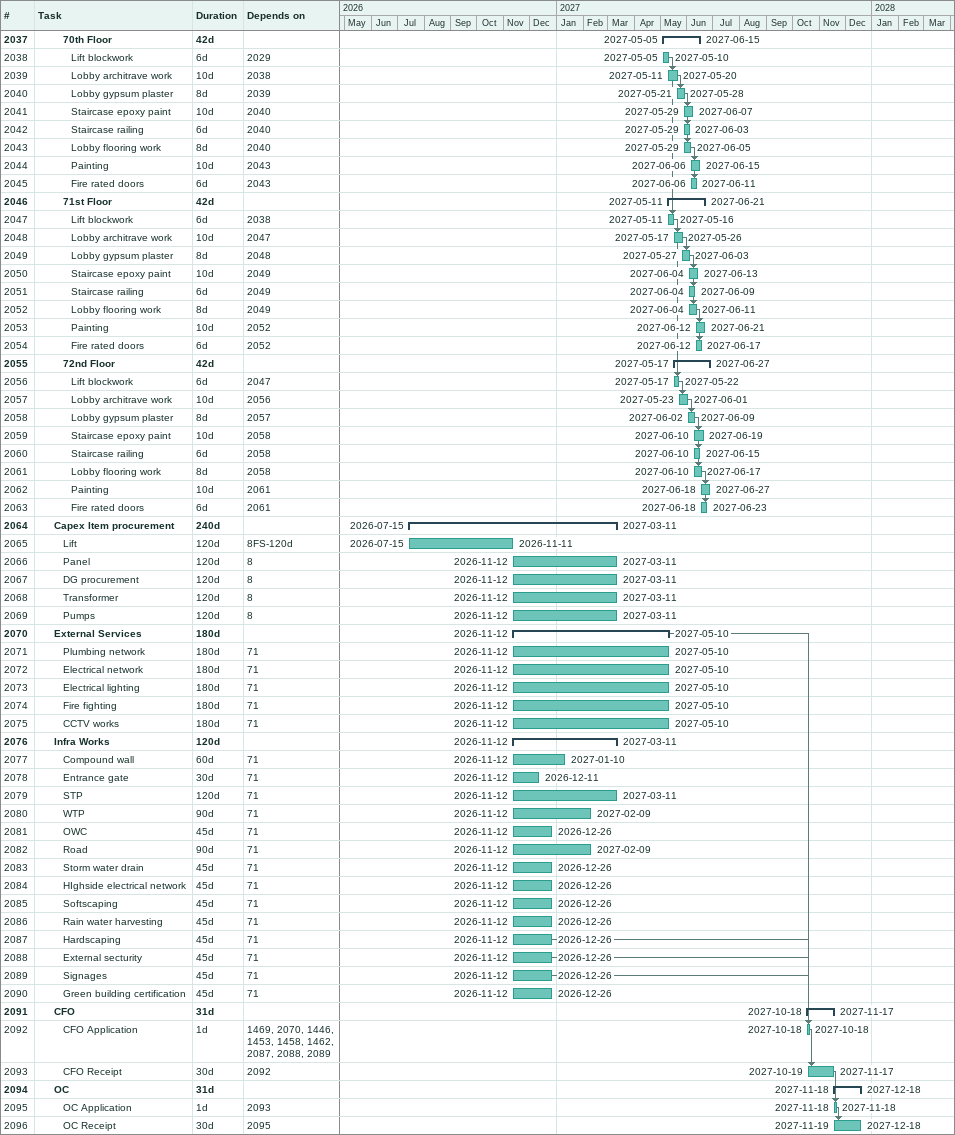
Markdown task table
| ID | Level | Task | Duration | Start | Finish | Predecessors |
|---|---|---|---|---|---|---|
| 2037 | 4 | **70th Floor** | 42d | 2027-05-05 | 2027-06-15 |  |
| 2038 | 5 | Lift blockwork | 6d | 2027-05-05 | 2027-05-10 | 2029 |
| 2039 | 5 | Lobby architrave work | 10d | 2027-05-11 | 2027-05-20 | 2038 |
| 2040 | 5 | Lobby gypsum plaster | 8d | 2027-05-21 | 2027-05-28 | 2039 |
| 2041 | 5 | Staircase epoxy paint | 10d | 2027-05-29 | 2027-06-07 | 2040 |
| 2042 | 5 | Staircase railing | 6d | 2027-05-29 | 2027-06-03 | 2040 |
| 2043 | 5 | Lobby flooring work | 8d | 2027-05-29 | 2027-06-05 | 2040 |
| 2044 | 5 | Painting | 10d | 2027-06-06 | 2027-06-15 | 2043 |
| 2045 | 5 | Fire rated doors | 6d | 2027-06-06 | 2027-06-11 | 2043 |
| 2046 | 4 | **71st Floor** | 42d | 2027-05-11 | 2027-06-21 |  |
| 2047 | 5 | Lift blockwork | 6d | 2027-05-11 | 2027-05-16 | 2038 |
| 2048 | 5 | Lobby architrave work | 10d | 2027-05-17 | 2027-05-26 | 2047 |
| 2049 | 5 | Lobby gypsum plaster | 8d | 2027-05-27 | 2027-06-03 | 2048 |
| 2050 | 5 | Staircase epoxy paint | 10d | 2027-06-04 | 2027-06-13 | 2049 |
| 2051 | 5 | Staircase railing | 6d | 2027-06-04 | 2027-06-09 | 2049 |
| 2052 | 5 | Lobby flooring work | 8d | 2027-06-04 | 2027-06-11 | 2049 |
| 2053 | 5 | Painting | 10d | 2027-06-12 | 2027-06-21 | 2052 |
| 2054 | 5 | Fire rated doors | 6d | 2027-06-12 | 2027-06-17 | 2052 |
| 2055 | 4 | **72nd Floor** | 42d | 2027-05-17 | 2027-06-27 |  |
| 2056 | 5 | Lift blockwork | 6d | 2027-05-17 | 2027-05-22 | 2047 |
| 2057 | 5 | Lobby architrave work | 10d | 2027-05-23 | 2027-06-01 | 2056 |
| 2058 | 5 | Lobby gypsum plaster | 8d | 2027-06-02 | 2027-06-09 | 2057 |
| 2059 | 5 | Staircase epoxy paint | 10d | 2027-06-10 | 2027-06-19 | 2058 |
| 2060 | 5 | Staircase railing | 6d | 2027-06-10 | 2027-06-15 | 2058 |
| 2061 | 5 | Lobby flooring work | 8d | 2027-06-10 | 2027-06-17 | 2058 |
| 2062 | 5 | Painting | 10d | 2027-06-18 | 2027-06-27 | 2061 |
| 2063 | 5 | Fire rated doors | 6d | 2027-06-18 | 2027-06-23 | 2061 |
| 2064 | 3 | **Capex Item procurement** | 240d | 2026-07-15 | 2027-03-11 |  |
| 2065 | 4 | Lift | 120d | 2026-07-15 | 2026-11-11 | 8FS-120d |
| 2066 | 4 | Panel | 120d | 2026-11-12 | 2027-03-11 | 8 |
| 2067 | 4 | DG procurement | 120d | 2026-11-12 | 2027-03-11 | 8 |
| 2068 | 4 | Transformer | 120d | 2026-11-12 | 2027-03-11 | 8 |
| 2069 | 4 | Pumps | 120d | 2026-11-12 | 2027-03-11 | 8 |
| 2070 | 3 | **External Services** | 180d | 2026-11-12 | 2027-05-10 |  |
| 2071 | 4 | Plumbing network | 180d | 2026-11-12 | 2027-05-10 | 71 |
| 2072 | 4 | Electrical network | 180d | 2026-11-12 | 2027-05-10 | 71 |
| 2073 | 4 | Electrical lighting | 180d | 2026-11-12 | 2027-05-10 | 71 |
| 2074 | 4 | Fire fighting | 180d | 2026-11-12 | 2027-05-10 | 71 |
| 2075 | 4 | CCTV works | 180d | 2026-11-12 | 2027-05-10 | 71 |
| 2076 | 3 | **Infra Works** | 120d | 2026-11-12 | 2027-03-11 |  |
| 2077 | 4 | Compound wall | 60d | 2026-11-12 | 2027-01-10 | 71 |
| 2078 | 4 | Entrance gate | 30d | 2026-11-12 | 2026-12-11 | 71 |
| 2079 | 4 | STP | 120d | 2026-11-12 | 2027-03-11 | 71 |
| 2080 | 4 | WTP | 90d | 2026-11-12 | 2027-02-09 | 71 |
| 2081 | 4 | OWC | 45d | 2026-11-12 | 2026-12-26 | 71 |
| 2082 | 4 | Road | 90d | 2026-11-12 | 2027-02-09 | 71 |
| 2083 | 4 | Storm water drain | 45d | 2026-11-12 | 2026-12-26 | 71 |
| 2084 | 4 | HIghside electrical network | 45d | 2026-11-12 | 2026-12-26 | 71 |
| 2085 | 4 | Softscaping | 45d | 2026-11-12 | 2026-12-26 | 71 |
| 2086 | 4 | Rain water harvesting | 45d | 2026-11-12 | 2026-12-26 | 71 |
| 2087 | 4 | Hardscaping | 45d | 2026-11-12 | 2026-12-26 | 71 |
| 2088 | 4 | External secturity | 45d | 2026-11-12 | 2026-12-26 | 71 |
| 2089 | 4 | Signages | 45d | 2026-11-12 | 2026-12-26 | 71 |
| 2090 | 4 | Green building certification | 45d | 2026-11-12 | 2026-12-26 | 71 |
| 2091 | 3 | **CFO** | 31d | 2027-10-18 | 2027-11-17 |  |
| 2092 | 4 | CFO Application | 1d | 2027-10-18 | 2027-10-18 | 1469, 2070, 1446, 1453, 1458, 1462, 2087, 2088, 2089 |
| 2093 | 4 | CFO Receipt | 30d | 2027-10-19 | 2027-11-17 | 2092 |
| 2094 | 3 | **OC** | 31d | 2027-11-18 | 2027-12-18 |  |
| 2095 | 4 | OC Application | 1d | 2027-11-18 | 2027-11-18 | 2093 |
| 2096 | 4 | OC Receipt | 30d | 2027-11-19 | 2027-12-18 | 2095 |
